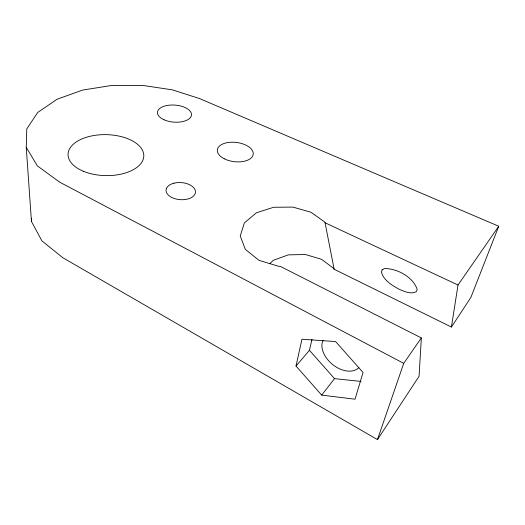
<?xml version="1.0" encoding="UTF-8"?>
<svg xmlns="http://www.w3.org/2000/svg" width="525" height="525" viewBox="0 0 525 525"><rect width="100%" height="100%" fill="white"/><g stroke="black" fill="none" stroke-linecap="round" stroke-linejoin="round"><path stroke-width="0.79" d="M31.461 221.504L26.25 147.354L26.768 128.933L37.734 112.448L57.14 99.225L82.648 90.077L111.864 85.431L142.511 85.391L172.403 89.854L199.461 98.536L498.75 226.236L470.866 297.458L451.415 327.055L334.143 269.24L325.06 222.764L324.627 221.931L310.99 212.257L292.937 207.099L273.61 207.27L256.358 212.809L244.368 222.922L240.24 235.928L245.313 249.368L259.048 260.361L278.729 266.339L280.166 266.306L421.345 337.923L419.075 376.274L377.462 439.609L62.797 257.709L41.902 240.857L31.461 221.504L31.513 218.243M451.415 327.055L458.01 285.016L498.75 226.236M296.015 366.037L301.96 339.242L335.606 341.558L363.064 372.501L355.031 399.21L321.687 395.115L296.015 366.037L309.442 350.287L311.994 339.327M377.462 439.609L403.718 363.359L421.345 337.923M321.687 395.115L334.53 378.643L361.042 381.432M269.85 263.576L273.282 260.321L288.382 254.855L305.471 254.52L321.543 259.311L333.749 268.446L334.143 269.24M325.06 222.764L458.01 285.016M403.718 363.359L59.712 182.188L37.314 165.847L26.25 147.354M309.442 350.287L334.53 378.643M174.024 183.159A14.766 8.557 4.4 0 1 190.339 185.102A14.766 8.557 4.4 0 1 194.762 194.532A14.752 8.551 4.4 0 1 189.322 198.548A14.766 8.557 4.4 0 1 172.6 197.846A14.766 8.557 4.4 0 1 166.392 188.501M166.412 188.508A14.752 8.551 4.4 0 1 174.044 183.166M358.837 367.598A22.66 14.963 39.6 0 1 333.244 365.006A22.66 14.963 39.6 0 1 323.072 340.187M382.115 269.87L381.432 272.232C383.788 280.586 392.168 285.344 399.269 289.334C404.467 291.401 410.773 294.617 416.233 291.69L417.217 289.459C413.037 276.905 397.294 268.485 384.497 268.537L382.115 269.87M83.226 171.202A37.892 20.495 1.2 0 0 143.542 158.104A37.892 20.495 1.2 0 0 91.002 136.067A37.892 20.495 1.2 0 0 83.226 171.202M224.293 158.793A18.073 9.673 7 0 0 253.096 154.895A18.073 9.673 7 0 0 228.441 142.459A18.073 9.673 7 0 0 224.293 158.793M164.174 119.831A17.049 8.538 4.4 0 0 190.621 117.265A17.017 8.518 4.4 0 0 191.461 115.205A17.049 8.538 4.4 0 0 170.776 105.053A17.017 8.518 4.4 0 0 164.981 105.958A17.049 8.538 4.4 0 0 164.174 119.831"/></g></svg>
